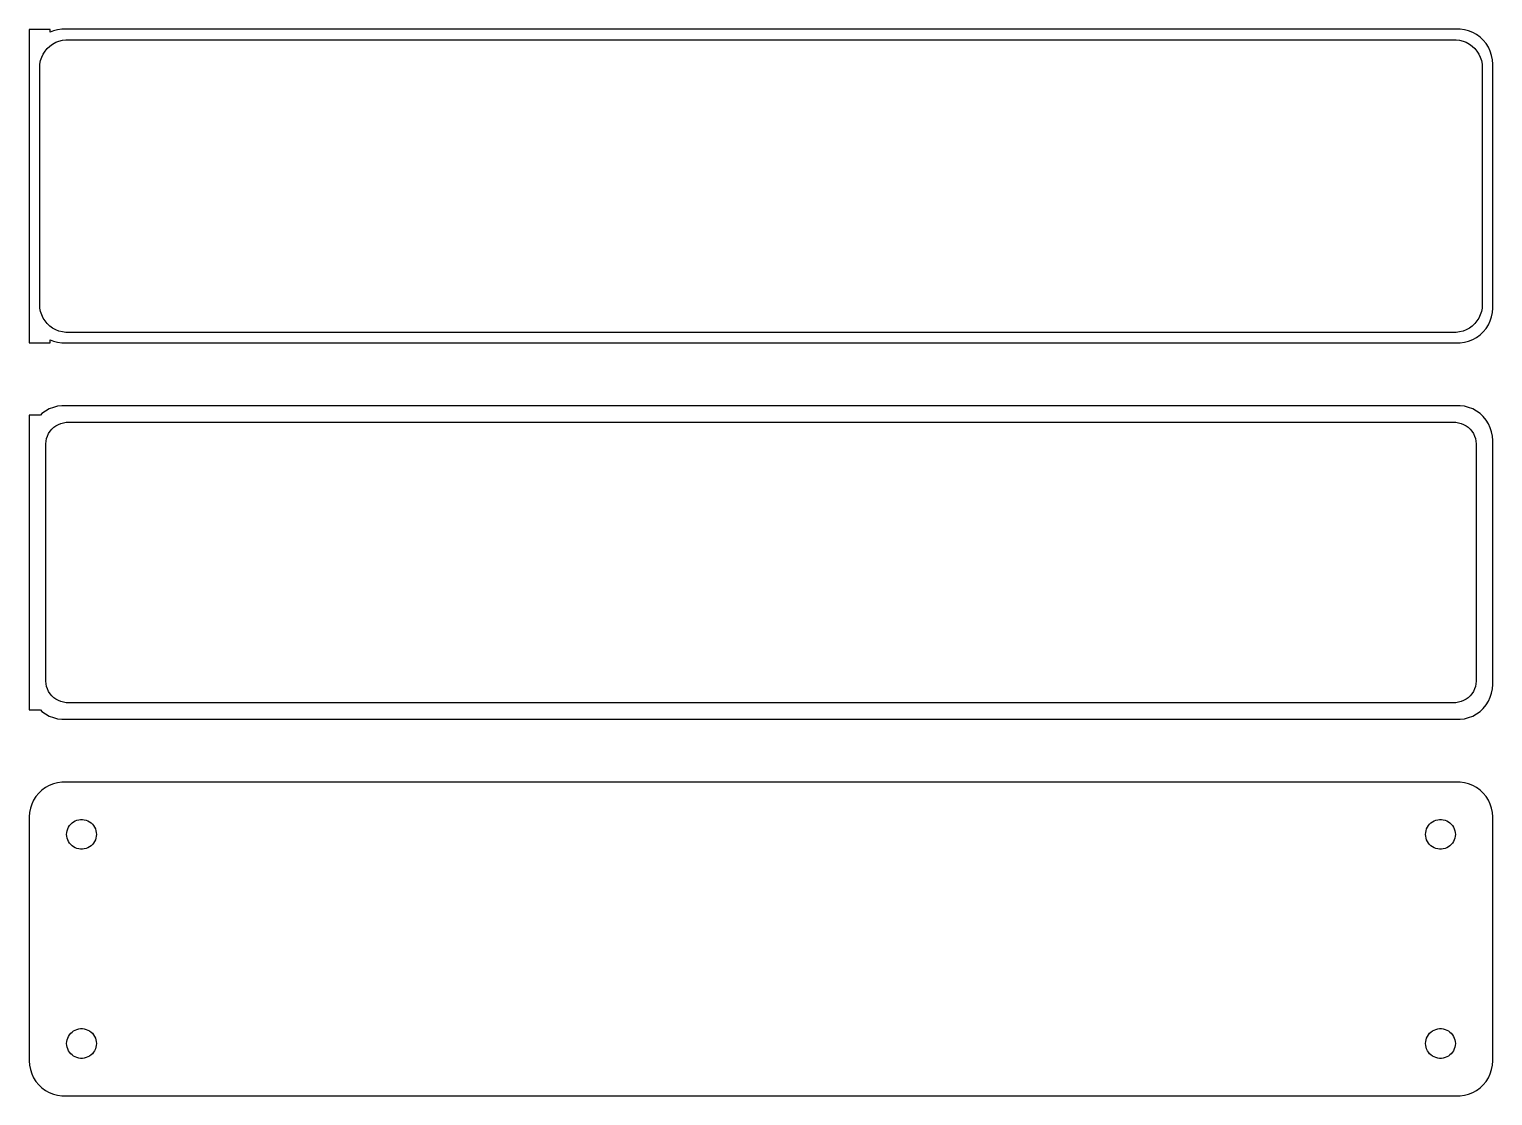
# Model space of a CAD drawing. Header units: metres. Extents: x -105 to 105, y 140 to 292.
import ezdxf

# ---------------------------------------------------------------- set-up
doc = ezdxf.new("R2010")
doc.units = ezdxf.units.M

msp = doc.modelspace()

# ---------------------------------------------------------------- linework, layer by layer
for p, q in [((-102, 292.479), (-105, 292.479)), ((-105, 292.479), (-105, 247.521)), ((-102, 292.075), (-102, 292.479)), ((-101.545, 292.255), (-102, 292.075)), ((-100.937, 292.411), (-101.545, 292.255)), ((-100.314, 292.49), (-100.937, 292.411)), ((100.314, 292.49), (-100.314, 292.49)), ((100.937, 292.411), (100.314, 292.49)), ((101.545, 292.255), (100.937, 292.411)), ((102.129, 292.024), (101.545, 292.255)), ((102.679, 291.722), (102.129, 292.024)), ((-102.416, 289.738), (-102.05, 290.082)), ((-102.05, 290.082), (-101.643, 290.377)), ((-101.643, 290.377), (-101.203, 290.619)), ((-101.203, 290.619), (-100.736, 290.804)), ((-100.736, 290.804), (-100.25, 290.929)), ((-100.25, 290.929), (-99.7512, 290.992)), ((-99.7512, 290.992), (99.7512, 290.992)), ((99.7512, 290.992), (100.25, 290.929)), ((100.25, 290.929), (100.736, 290.804)), ((100.736, 290.804), (101.203, 290.619)), ((101.203, 290.619), (101.643, 290.377)), ((101.643, 290.377), (102.05, 290.082)), ((102.05, 290.082), (102.416, 289.738)), ((103.187, 291.353), (102.679, 291.722)), ((103.645, 290.923), (103.187, 291.353)), ((104.045, 290.439), (103.645, 290.923)), ((104.382, 289.909), (104.045, 290.439)), ((104.649, 289.341), (104.382, 289.909)), ((-103.468, 287.501), (-103.374, 287.995)), ((-103.374, 287.995), (-103.219, 288.472)), ((-103.219, 288.472), (-103.005, 288.927)), ((-103.005, 288.927), (-102.736, 289.351)), ((-102.736, 289.351), (-102.416, 289.738)), ((102.416, 289.738), (102.736, 289.351)), ((102.736, 289.351), (103.005, 288.927)), ((103.005, 288.927), (103.219, 288.472)), ((103.219, 288.472), (103.374, 287.995)), ((103.374, 287.995), (103.468, 287.501)), ((104.843, 288.743), (104.649, 289.341)), ((104.961, 288.127), (104.843, 288.743)), ((105, 287.5), (104.961, 288.127)), ((-103.5, 287), (-103.468, 287.501)), ((-103.5, 253), (-103.5, 287)), ((103.468, 287.501), (103.5, 287)), ((103.5, 287), (103.5, 253)), ((105, 252.5), (105, 287.5)), ((-103.468, 252.499), (-103.5, 253)), ((-103.374, 252.005), (-103.468, 252.499)), ((-103.219, 251.528), (-103.374, 252.005)), ((103.374, 252.005), (103.219, 251.528)), ((103.468, 252.499), (103.374, 252.005)), ((103.5, 253), (103.468, 252.499)), ((104.961, 251.873), (105, 252.5)), ((-103.005, 251.073), (-103.219, 251.528)), ((-102.736, 250.649), (-103.005, 251.073)), ((-102.416, 250.262), (-102.736, 250.649)), ((-102.05, 249.918), (-102.416, 250.262)), ((-101.643, 249.623), (-102.05, 249.918)), ((102.05, 249.918), (101.643, 249.623)), ((102.416, 250.262), (102.05, 249.918)), ((102.736, 250.649), (102.416, 250.262)), ((103.005, 251.073), (102.736, 250.649)), ((103.219, 251.528), (103.005, 251.073)), ((104.045, 249.561), (104.382, 250.091)), ((104.382, 250.091), (104.649, 250.659)), ((104.649, 250.659), (104.843, 251.257)), ((104.843, 251.257), (104.961, 251.873)), ((-102, 247.521), (-102, 247.925)), ((-102, 247.925), (-101.545, 247.745)), ((-101.203, 249.381), (-101.643, 249.623)), ((-100.736, 249.196), (-101.203, 249.381)), ((-100.25, 249.071), (-100.736, 249.196)), ((-99.7512, 249.008), (-100.25, 249.071)), ((99.7512, 249.008), (-99.7512, 249.008)), ((100.25, 249.071), (99.7512, 249.008)), ((100.736, 249.196), (100.25, 249.071)), ((101.203, 249.381), (100.736, 249.196)), ((101.643, 249.623), (101.203, 249.381)), ((101.545, 247.745), (102.129, 247.976)), ((102.129, 247.976), (102.679, 248.278)), ((102.679, 248.278), (103.187, 248.647)), ((103.187, 248.647), (103.645, 249.077)), ((103.645, 249.077), (104.045, 249.561)), ((-105, 247.521), (-102, 247.521)), ((-101.545, 247.745), (-100.937, 247.589)), ((-100.937, 247.589), (-100.314, 247.51)), ((-100.314, 247.51), (100.314, 247.51)), ((100.314, 247.51), (100.937, 247.589)), ((100.937, 247.589), (101.545, 247.745)), ((-103.187, 237.353), (-103.4, 237.153)), ((-102.679, 237.722), (-103.187, 237.353)), ((-102.129, 238.024), (-102.679, 237.722)), ((-101.545, 238.255), (-102.129, 238.024)), ((-100.937, 238.411), (-101.545, 238.255)), ((-100.314, 238.49), (-100.937, 238.411)), ((100.314, 238.49), (-100.314, 238.49)), ((100.937, 238.411), (100.314, 238.49)), ((101.545, 238.255), (100.937, 238.411)), ((102.129, 238.024), (101.545, 238.255)), ((102.679, 237.722), (102.129, 238.024)), ((103.187, 237.353), (102.679, 237.722)), ((103.645, 236.923), (103.187, 237.353)), ((-103.4, 237.153), (-105, 237.153)), ((-105, 237.153), (-105, 194.847)), ((-101.769, 235.131), (-101.484, 235.399)), ((-101.484, 235.399), (-101.168, 235.628)), ((-101.168, 235.628), (-100.825, 235.817)), ((-100.825, 235.817), (-100.462, 235.961)), ((-100.462, 235.961), (-100.083, 236.058)), ((-100.083, 236.058), (-99.6955, 236.107)), ((-99.6955, 236.107), (99.6955, 236.107)), ((99.6955, 236.107), (100.083, 236.058)), ((100.083, 236.058), (100.462, 235.961)), ((100.462, 235.961), (100.825, 235.817)), ((100.825, 235.817), (101.168, 235.628)), ((101.168, 235.628), (101.484, 235.399)), ((101.484, 235.399), (101.769, 235.131)), ((104.045, 236.439), (103.645, 236.923)), ((104.382, 235.909), (104.045, 236.439)), ((104.649, 235.341), (104.382, 235.909)), ((104.843, 234.743), (104.649, 235.341)), ((-102.613, 233), (-102.588, 233.39)), ((-102.588, 233.39), (-102.515, 233.774)), ((-102.515, 233.774), (-102.394, 234.146)), ((-102.394, 234.146), (-102.228, 234.5)), ((-102.228, 234.5), (-102.018, 234.83)), ((-102.018, 234.83), (-101.769, 235.131)), ((101.769, 235.131), (102.018, 234.83)), ((102.018, 234.83), (102.228, 234.5)), ((102.228, 234.5), (102.394, 234.146)), ((102.394, 234.146), (102.515, 233.774)), ((102.515, 233.774), (102.588, 233.39)), ((102.588, 233.39), (102.613, 233)), ((104.961, 234.127), (104.843, 234.743)), ((105, 233.5), (104.961, 234.127)), ((105, 198.5), (105, 233.5)), ((-102.613, 199), (-102.613, 233)), ((102.613, 233), (102.613, 199)), ((-102.588, 198.61), (-102.613, 199)), ((-102.515, 198.226), (-102.588, 198.61)), ((-102.394, 197.854), (-102.515, 198.226)), ((-102.228, 197.5), (-102.394, 197.854)), ((-102.018, 197.17), (-102.228, 197.5)), ((102.228, 197.5), (102.018, 197.17)), ((102.394, 197.854), (102.228, 197.5)), ((102.515, 198.226), (102.394, 197.854)), ((102.588, 198.61), (102.515, 198.226)), ((102.613, 199), (102.588, 198.61)), ((104.843, 197.257), (104.961, 197.873)), ((104.961, 197.873), (105, 198.5)), ((-101.769, 196.869), (-102.018, 197.17)), ((-101.484, 196.601), (-101.769, 196.869)), ((-101.168, 196.372), (-101.484, 196.601)), ((-100.825, 196.183), (-101.168, 196.372)), ((-100.462, 196.039), (-100.825, 196.183)), ((-100.083, 195.942), (-100.462, 196.039)), ((-99.6955, 195.893), (-100.083, 195.942)), ((99.6955, 195.893), (-99.6955, 195.893)), ((100.083, 195.942), (99.6955, 195.893)), ((100.462, 196.039), (100.083, 195.942)), ((100.825, 196.183), (100.462, 196.039)), ((101.168, 196.372), (100.825, 196.183)), ((101.484, 196.601), (101.168, 196.372)), ((101.769, 196.869), (101.484, 196.601)), ((102.018, 197.17), (101.769, 196.869)), ((103.645, 195.077), (104.045, 195.561)), ((104.045, 195.561), (104.382, 196.091)), ((104.382, 196.091), (104.649, 196.659)), ((104.649, 196.659), (104.843, 197.257)), ((-105, 194.847), (-103.4, 194.847)), ((-103.4, 194.847), (-103.187, 194.647)), ((-103.187, 194.647), (-102.679, 194.278)), ((-102.679, 194.278), (-102.129, 193.976)), ((-102.129, 193.976), (-101.545, 193.745)), ((-101.545, 193.745), (-100.937, 193.589)), ((-100.937, 193.589), (-100.314, 193.51)), ((-100.314, 193.51), (100.314, 193.51)), ((100.314, 193.51), (100.937, 193.589)), ((100.937, 193.589), (101.545, 193.745)), ((101.545, 193.745), (102.129, 193.976)), ((102.129, 193.976), (102.679, 194.278)), ((102.679, 194.278), (103.187, 194.647)), ((103.187, 194.647), (103.645, 195.077)), ((-103.645, 182.923), (-104.045, 182.439)), ((-103.187, 183.353), (-103.645, 182.923)), ((-102.679, 183.722), (-103.187, 183.353)), ((-102.129, 184.024), (-102.679, 183.722)), ((-101.545, 184.255), (-102.129, 184.024)), ((-100.937, 184.411), (-101.545, 184.255)), ((-100.314, 184.49), (-100.937, 184.411)), ((100.314, 184.49), (-100.314, 184.49)), ((100.937, 184.411), (100.314, 184.49)), ((101.545, 184.255), (100.937, 184.411)), ((102.129, 184.024), (101.545, 184.255)), ((102.679, 183.722), (102.129, 184.024)), ((103.187, 183.353), (102.679, 183.722)), ((103.645, 182.923), (103.187, 183.353)), ((104.045, 182.439), (103.645, 182.923)), ((-104.843, 180.743), (-104.961, 180.127)), ((-104.649, 181.341), (-104.843, 180.743)), ((-104.382, 181.909), (-104.649, 181.341)), ((-104.045, 182.439), (-104.382, 181.909)), ((104.382, 181.909), (104.045, 182.439)), ((104.649, 181.341), (104.382, 181.909)), ((104.843, 180.743), (104.649, 181.341)), ((104.961, 180.127), (104.843, 180.743)), ((-104.961, 180.127), (-105, 179.5)), ((-105, 179.5), (-105, 144.5)), ((-99.0566, 178.462), (-98.8611, 178.645)), ((-98.8611, 178.645), (-98.6441, 178.803)), ((-98.6441, 178.803), (-98.4092, 178.932)), ((-98.4092, 178.932), (-98.1598, 179.031)), ((-98.1598, 179.031), (-97.9001, 179.097)), ((-97.9001, 179.097), (-97.6341, 179.131)), ((-97.6341, 179.131), (-97.3659, 179.131)), ((-97.3659, 179.131), (-97.0999, 179.097)), ((-97.0999, 179.097), (-96.8401, 179.031)), ((-96.8401, 179.031), (-96.5908, 178.932)), ((-96.5908, 178.932), (-96.3559, 178.803)), ((-96.3559, 178.803), (-96.1389, 178.645)), ((-96.1389, 178.645), (-95.9434, 178.462)), ((95.9434, 178.462), (96.1389, 178.645)), ((96.1389, 178.645), (96.3559, 178.803)), ((96.3559, 178.803), (96.5908, 178.932)), ((96.5908, 178.932), (96.8401, 179.031)), ((96.8401, 179.031), (97.0999, 179.097)), ((97.0999, 179.097), (97.3659, 179.131)), ((97.3659, 179.131), (97.6341, 179.131)), ((97.6341, 179.131), (97.9001, 179.097)), ((97.9001, 179.097), (98.1598, 179.031)), ((98.1598, 179.031), (98.4092, 178.932)), ((98.4092, 178.932), (98.6441, 178.803)), ((98.6441, 178.803), (98.8611, 178.645)), ((98.8611, 178.645), (99.0566, 178.462)), ((105, 179.5), (104.961, 180.127)), ((105, 144.5), (105, 179.5)), ((-99.6353, 177), (-99.6185, 177.268)), ((-99.6185, 176.732), (-99.6353, 177)), ((-99.6185, 177.268), (-99.5682, 177.531)), ((-99.5682, 176.469), (-99.6185, 176.732)), ((-99.5682, 177.531), (-99.4853, 177.786)), ((-99.4853, 176.214), (-99.5682, 176.469)), ((-99.4853, 177.786), (-99.3712, 178.029)), ((-99.3712, 178.029), (-99.2275, 178.255)), ((-99.2275, 178.255), (-99.0566, 178.462)), ((-95.9434, 178.462), (-95.7725, 178.255)), ((-95.7725, 178.255), (-95.6288, 178.029)), ((-95.6288, 178.029), (-95.5146, 177.786)), ((-95.5146, 177.786), (-95.4318, 177.531)), ((-95.4318, 176.469), (-95.5146, 176.214)), ((-95.4318, 177.531), (-95.3815, 177.268)), ((-95.3815, 176.732), (-95.4318, 176.469)), ((-95.3815, 177.268), (-95.3647, 177)), ((-95.3647, 177), (-95.3815, 176.732)), ((95.3647, 177), (95.3815, 177.268)), ((95.3815, 176.732), (95.3647, 177)), ((95.3815, 177.268), (95.4318, 177.531)), ((95.4318, 176.469), (95.3815, 176.732)), ((95.4318, 177.531), (95.5146, 177.786)), ((95.5146, 176.214), (95.4318, 176.469)), ((95.5146, 177.786), (95.6288, 178.029)), ((95.6288, 178.029), (95.7725, 178.255)), ((95.7725, 178.255), (95.9434, 178.462)), ((99.0566, 178.462), (99.2275, 178.255)), ((99.2275, 178.255), (99.3712, 178.029)), ((99.3712, 178.029), (99.4853, 177.786)), ((99.4853, 177.786), (99.5682, 177.531)), ((99.5682, 176.469), (99.4853, 176.214)), ((99.5682, 177.531), (99.6185, 177.268)), ((99.6185, 176.732), (99.5682, 176.469)), ((99.6185, 177.268), (99.6353, 177)), ((99.6353, 177), (99.6185, 176.732)), ((-99.3712, 175.971), (-99.4853, 176.214)), ((-99.2275, 175.745), (-99.3712, 175.971)), ((-99.0566, 175.538), (-99.2275, 175.745)), ((-98.8611, 175.355), (-99.0566, 175.538)), ((-98.6441, 175.197), (-98.8611, 175.355)), ((-98.4092, 175.068), (-98.6441, 175.197)), ((-98.1598, 174.969), (-98.4092, 175.068)), ((-97.9001, 174.903), (-98.1598, 174.969)), ((-97.6341, 174.869), (-97.9001, 174.903)), ((-97.3659, 174.869), (-97.6341, 174.869)), ((-97.0999, 174.903), (-97.3659, 174.869)), ((-96.8401, 174.969), (-97.0999, 174.903)), ((-96.5908, 175.068), (-96.8401, 174.969)), ((-96.3559, 175.197), (-96.5908, 175.068)), ((-96.1389, 175.355), (-96.3559, 175.197)), ((-95.9434, 175.538), (-96.1389, 175.355)), ((-95.7725, 175.745), (-95.9434, 175.538)), ((-95.6288, 175.971), (-95.7725, 175.745)), ((-95.5146, 176.214), (-95.6288, 175.971)), ((95.6288, 175.971), (95.5146, 176.214)), ((95.7725, 175.745), (95.6288, 175.971)), ((95.9434, 175.538), (95.7725, 175.745)), ((96.1389, 175.355), (95.9434, 175.538)), ((96.3559, 175.197), (96.1389, 175.355)), ((96.5908, 175.068), (96.3559, 175.197)), ((96.8401, 174.969), (96.5908, 175.068)), ((97.0999, 174.903), (96.8401, 174.969)), ((97.3659, 174.869), (97.0999, 174.903)), ((97.6341, 174.869), (97.3659, 174.869)), ((97.9001, 174.903), (97.6341, 174.869)), ((98.1598, 174.969), (97.9001, 174.903)), ((98.4092, 175.068), (98.1598, 174.969)), ((98.6441, 175.197), (98.4092, 175.068)), ((98.8611, 175.355), (98.6441, 175.197)), ((99.0566, 175.538), (98.8611, 175.355)), ((99.2275, 175.745), (99.0566, 175.538)), ((99.3712, 175.971), (99.2275, 175.745)), ((99.4853, 176.214), (99.3712, 175.971)), ((-97.9001, 149.097), (-97.6341, 149.131)), ((-97.6341, 149.131), (-97.3659, 149.131)), ((-97.3659, 149.131), (-97.0999, 149.097)), ((97.0999, 149.097), (97.3659, 149.131)), ((97.3659, 149.131), (97.6341, 149.131)), ((97.6341, 149.131), (97.9001, 149.097)), ((-99.6353, 147), (-99.6185, 147.268)), ((-99.6185, 146.732), (-99.6353, 147)), ((-99.6185, 147.268), (-99.5682, 147.531)), ((-99.5682, 147.531), (-99.4853, 147.786)), ((-99.4853, 147.786), (-99.3712, 148.029)), ((-99.3712, 148.029), (-99.2275, 148.255)), ((-99.2275, 148.255), (-99.0566, 148.462)), ((-99.0566, 148.462), (-98.8611, 148.645)), ((-98.8611, 148.645), (-98.6441, 148.803)), ((-98.6441, 148.803), (-98.4092, 148.932)), ((-98.4092, 148.932), (-98.1598, 149.031)), ((-98.1598, 149.031), (-97.9001, 149.097)), ((-97.0999, 149.097), (-96.8401, 149.031)), ((-96.8401, 149.031), (-96.5908, 148.932)), ((-96.5908, 148.932), (-96.3559, 148.803)), ((-96.3559, 148.803), (-96.1389, 148.645)), ((-96.1389, 148.645), (-95.9434, 148.462)), ((-95.9434, 148.462), (-95.7725, 148.255)), ((-95.7725, 148.255), (-95.6288, 148.029)), ((-95.6288, 148.029), (-95.5146, 147.786)), ((-95.5146, 147.786), (-95.4318, 147.531)), ((-95.4318, 147.531), (-95.3815, 147.268)), ((-95.3815, 147.268), (-95.3647, 147)), ((-95.3647, 147), (-95.3815, 146.732)), ((95.3647, 147), (95.3815, 147.268)), ((95.3815, 146.732), (95.3647, 147)), ((95.3815, 147.268), (95.4318, 147.531)), ((95.4318, 147.531), (95.5146, 147.786)), ((95.5146, 147.786), (95.6288, 148.029)), ((95.6288, 148.029), (95.7725, 148.255)), ((95.7725, 148.255), (95.9434, 148.462)), ((95.9434, 148.462), (96.1389, 148.645)), ((96.1389, 148.645), (96.3559, 148.803)), ((96.3559, 148.803), (96.5908, 148.932)), ((96.5908, 148.932), (96.8401, 149.031)), ((96.8401, 149.031), (97.0999, 149.097)), ((97.9001, 149.097), (98.1598, 149.031)), ((98.1598, 149.031), (98.4092, 148.932)), ((98.4092, 148.932), (98.6441, 148.803)), ((98.6441, 148.803), (98.8611, 148.645)), ((98.8611, 148.645), (99.0566, 148.462)), ((99.0566, 148.462), (99.2275, 148.255)), ((99.2275, 148.255), (99.3712, 148.029)), ((99.3712, 148.029), (99.4853, 147.786)), ((99.4853, 147.786), (99.5682, 147.531)), ((99.5682, 147.531), (99.6185, 147.268)), ((99.6185, 147.268), (99.6353, 147)), ((99.6353, 147), (99.6185, 146.732)), ((-99.5682, 146.469), (-99.6185, 146.732)), ((-99.4853, 146.214), (-99.5682, 146.469)), ((-99.3712, 145.971), (-99.4853, 146.214)), ((-99.2275, 145.745), (-99.3712, 145.971)), ((-99.0566, 145.538), (-99.2275, 145.745)), ((-98.8611, 145.355), (-99.0566, 145.538)), ((-98.6441, 145.197), (-98.8611, 145.355)), ((-98.4092, 145.068), (-98.6441, 145.197)), ((-98.1598, 144.969), (-98.4092, 145.068)), ((-97.9001, 144.903), (-98.1598, 144.969)), ((-97.6341, 144.869), (-97.9001, 144.903)), ((-97.0999, 144.903), (-97.3659, 144.869)), ((-96.8401, 144.969), (-97.0999, 144.903)), ((-96.5908, 145.068), (-96.8401, 144.969)), ((-96.3559, 145.197), (-96.5908, 145.068)), ((-96.1389, 145.355), (-96.3559, 145.197)), ((-95.9434, 145.538), (-96.1389, 145.355)), ((-95.7725, 145.745), (-95.9434, 145.538)), ((-95.6288, 145.971), (-95.7725, 145.745)), ((-95.5146, 146.214), (-95.6288, 145.971)), ((-95.4318, 146.469), (-95.5146, 146.214)), ((-95.3815, 146.732), (-95.4318, 146.469)), ((95.4318, 146.469), (95.3815, 146.732)), ((95.5146, 146.214), (95.4318, 146.469)), ((95.6288, 145.971), (95.5146, 146.214)), ((95.7725, 145.745), (95.6288, 145.971)), ((95.9434, 145.538), (95.7725, 145.745)), ((96.1389, 145.355), (95.9434, 145.538)), ((96.3559, 145.197), (96.1389, 145.355)), ((96.5908, 145.068), (96.3559, 145.197)), ((96.8401, 144.969), (96.5908, 145.068)), ((97.0999, 144.903), (96.8401, 144.969)), ((97.3659, 144.869), (97.0999, 144.903)), ((97.9001, 144.903), (97.6341, 144.869)), ((98.1598, 144.969), (97.9001, 144.903)), ((98.4092, 145.068), (98.1598, 144.969)), ((98.6441, 145.197), (98.4092, 145.068)), ((98.8611, 145.355), (98.6441, 145.197)), ((99.0566, 145.538), (98.8611, 145.355)), ((99.2275, 145.745), (99.0566, 145.538)), ((99.3712, 145.971), (99.2275, 145.745)), ((99.4853, 146.214), (99.3712, 145.971)), ((99.5682, 146.469), (99.4853, 146.214)), ((99.6185, 146.732), (99.5682, 146.469)), ((-105, 144.5), (-104.961, 143.873)), ((-104.961, 143.873), (-104.843, 143.257)), ((-104.843, 143.257), (-104.649, 142.659)), ((-97.3659, 144.869), (-97.6341, 144.869)), ((97.6341, 144.869), (97.3659, 144.869)), ((104.649, 142.659), (104.843, 143.257)), ((104.843, 143.257), (104.961, 143.873)), ((104.961, 143.873), (105, 144.5)), ((-104.649, 142.659), (-104.382, 142.091)), ((-104.382, 142.091), (-104.045, 141.561)), ((-104.045, 141.561), (-103.645, 141.077)), ((-103.645, 141.077), (-103.187, 140.647)), ((103.187, 140.647), (103.645, 141.077)), ((103.645, 141.077), (104.045, 141.561)), ((104.045, 141.561), (104.382, 142.091)), ((104.382, 142.091), (104.649, 142.659)), ((-103.187, 140.647), (-102.679, 140.278)), ((-102.679, 140.278), (-102.129, 139.976)), ((-102.129, 139.976), (-101.545, 139.745)), ((-101.545, 139.745), (-100.937, 139.589)), ((-100.937, 139.589), (-100.314, 139.51)), ((-100.314, 139.51), (100.314, 139.51)), ((100.314, 139.51), (100.937, 139.589)), ((100.937, 139.589), (101.545, 139.745)), ((101.545, 139.745), (102.129, 139.976)), ((102.129, 139.976), (102.679, 140.278)), ((102.679, 140.278), (103.187, 140.647))]:
    msp.add_line(p, q)

doc.saveas('drawing.dxf')
